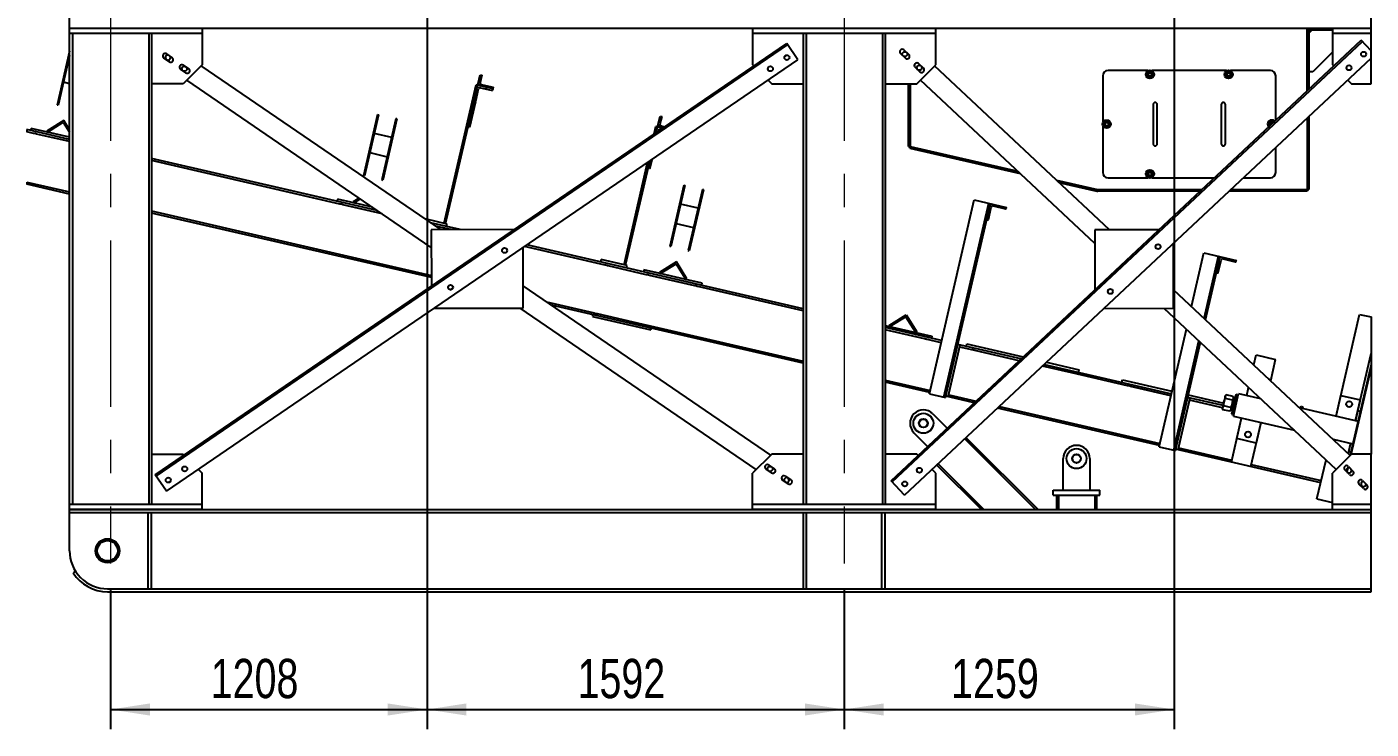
# Model space of a CAD drawing. Header units: millimetres. Extents: x 1293 to 41893, y 1011 to 26911.
# Drawn here: x 29415 to 32836, y 4683 to 6471 of the extents above; entities that cross this region are included whole.
import ezdxf

# ---------------------------------------------------------------- set-up
doc = ezdxf.new("R2010")
doc.units = ezdxf.units.MM
doc.header["$LTSCALE"] = 50
doc.linetypes.add('CENTERX2', pattern=[20.32, 12.7, -2.54, 2.54, -2.54])
doc.layers.add('CAPA_1', color=7, linetype='Continuous')
doc.layers.add('STRUC', color=4, linetype='Continuous')
doc.styles.add('SLDTEXTSTYLE0', font='TXT', dxfattribs={"width": 0.75})
doc.dimstyles.new('SLDDIMSTYLE0', dxfattribs={"dimtxt": 100, "dimasz": 100, "dimexe": 0, "dimexo": 0.0625, "dimgap": 25, "dimtad": 2, "dimdec": 0, "dimlfac": 1.5, "dimrnd": 1e-09, "dimzin": 12, "dimdsep": 46, "dimtxsty": 'SLDTEXTSTYLE0', "dimsah": 1, "dimcen": 0.09, "dimadec": 0, "dimazin": 3, "dimtfac": 1, "dimtdec": 0, "dimtofl": 0, "dimtmove": 0, "dimatfit": 3, "dimfxl": 1, "dimfrac": 2, "dimtolj": 1, "dimtzin": 12, "dimarcsym": 0})

# ---------------------------------------------------------------- blocks, each defined once
blk = doc.blocks.new('_D_35')
at = {"layer": 'CAPA_1', "transparency": 16777216}
for p, q in [((30433.5, 6916.5), (30433.5, 4682.7)), ((29628.3, 5040.9), (29628.3, 4682.7)), ((29628.3, 4732.7), (30433.5, 4732.7))]:
    blk.add_line(p, q, dxfattribs=at)
for points in [[(29628.3, 4732.7), (29728.3, 4717.3), (29728.3, 4748.1)], [(30433.5, 4732.7), (30333.5, 4748.1), (30333.5, 4717.3)]]:
    blk.add_solid(points, dxfattribs=at)
at = {"layer": 'CAPA_1', "transparency": 16777216, "insert": (29883.1, 4861.6), "char_height": 100, "attachment_point": 1, "style": 'SLDTEXTSTYLE0'}
blk.add_mtext('1208', dxfattribs=at)
blk = doc.blocks.new('_D_36')
at = {"layer": 'CAPA_1', "transparency": 16777216}
for p, q in [((30433.5, 6916.5), (30433.5, 4682.7)), ((31495, 5040.9), (31495, 4682.7)), ((30433.5, 4732.7), (31495, 4732.7))]:
    blk.add_line(p, q, dxfattribs=at)
for points in [[(30433.5, 4732.7), (30533.5, 4717.3), (30533.5, 4748.1)], [(31495, 4732.7), (31395, 4748.1), (31395, 4717.3)]]:
    blk.add_solid(points, dxfattribs=at)
at = {"layer": 'CAPA_1', "transparency": 16777216, "insert": (30816.4, 4861.6), "char_height": 100, "attachment_point": 1, "style": 'SLDTEXTSTYLE0'}
blk.add_mtext('1592', dxfattribs=at)
blk = doc.blocks.new('_D_37')
at = {"layer": 'CAPA_1', "transparency": 16777216}
for p, q in [((32334.5, 7018.8), (32334.5, 4682.7)), ((31495, 5040.9), (31495, 4682.7)), ((31495, 4732.7), (32334.5, 4732.7))]:
    blk.add_line(p, q, dxfattribs=at)
for points in [[(31495, 4732.7), (31595, 4717.3), (31595, 4748.1)], [(32334.5, 4732.7), (32234.5, 4748.1), (32234.5, 4717.3)]]:
    blk.add_solid(points, dxfattribs=at)
at = {"layer": 'CAPA_1', "transparency": 16777216, "insert": (31767, 4861.6), "char_height": 100, "attachment_point": 1, "style": 'SLDTEXTSTYLE0'}
blk.add_mtext('1259', dxfattribs=at)

msp = doc.modelspace()

# ---------------------------------------------------------------- linework, layer by layer
at = {"color": 7, "linetype": 'Continuous', "lineweight": 25}
for p, q in [((32672.8275566, 6307.7474775), (32672.8275566, 6467.0581266)), ((32677.0608899, 6467.0581266), (32677.0608899, 6311.7158085)), ((32790.3942232, 6467.0554599), (32790.3942232, 6467.0581266)), ((32677.0608899, 6462.8247932), (32737.2635566, 6462.8247932)), ((32677.0608899, 6454.4914599), (32685.3942232, 6462.8247932)), ((29523.8275566, 6409.2500526), (29492.0860692, 6271.7625658)), ((29523.8275566, 6397.4882347), (29494.66409, 6271.1673828)), ((32737.2635566, 6406.3607932), (32687.0608899, 6356.1581266)), ((29523.8275566, 6378.5754621), (29519.6821497, 6379.5325047)), ((29508.3539166, 6330.4645365), (29523.8275566, 6326.8921652)), ((30480.9073119, 5969.672339), (30568.45679, 6348.8907913)), ((30572.5816233, 6347.9384985), (30568.2775515, 6329.2955156)), ((30568.45679, 6348.8907913), (30572.5816233, 6347.9384985)), ((32152.8275566, 6346.3914599), (32152.8275566, 6228.3497932)), ((32267.5358899, 6359.7247932), (32166.1608899, 6359.7247932)), ((32267.5358899, 6358.8902287), (32267.5358899, 6359.7247932)), ((32272.8275566, 6357.0907932), (32272.8275566, 6356.0747932)), ((32272.8855566, 6357.0905649), (32272.8775581, 6356.0747932)), ((32278.1192232, 6359.7247932), (32278.1192232, 6358.8902287)), ((32467.5358899, 6359.7247932), (32278.1192232, 6359.7247932)), ((32467.5358899, 6358.8902287), (32467.5358899, 6359.7247932)), ((32472.8275566, 6357.0907932), (32472.8275566, 6356.0747932)), ((32472.8855566, 6357.0905649), (32472.8775581, 6356.0747932)), ((32478.1192232, 6359.7247932), (32478.1192232, 6358.8902287)), ((32579.4942232, 6359.7247932), (32478.1192232, 6359.7247932)), ((32592.8275566, 6232.7553968), (32592.8275566, 6346.3914599)), ((32687.0608899, 6356.1581266), (32677.0608899, 6356.1581266)), ((30476.7824786, 5970.6246318), (30558.1232994, 6322.9504346)), ((30557.3254225, 6281.856633), (30564.4683804, 6312.7961825)), ((30600.9256307, 6313.0687378), (30558.1232994, 6322.9504346)), ((30563.2004255, 6326.1229751), (30601.8779235, 6317.1935711)), ((30569.5455064, 6315.9687229), (30599.9733379, 6308.9439045)), ((30585.935727, 6320.8741171), (30584.0311414, 6312.6244506)), ((30601.8779235, 6317.1935711), (30599.9733379, 6308.9439045)), ((31658.5942232, 6166.438631), (31658.5942232, 6325.5034599)), ((31662.8275566, 6325.5034599), (31662.8275566, 6166.438631)), ((29494.66409, 6271.1673828), (29492.0860692, 6271.7625658)), ((30556.850038, 6279.7975163), (30541.853301, 6214.8395119)), ((30552.7252047, 6280.7498091), (30556.850038, 6279.7975163)), ((32280.8692232, 6273.0581266), (32280.8692232, 6173.0581266)), ((32291.4525566, 6173.0581266), (32291.4525566, 6273.0581266)), ((32454.2025566, 6273.0581266), (32454.2025566, 6173.0581266)), ((32464.7858899, 6173.0581266), (32464.7858899, 6273.0581266)), ((29509.0059764, 6232.1372839), (29465.9251331, 6205.2173853)), ((29467.6575985, 6202.5560584), (29507.9959173, 6227.7622375)), ((29507.9959173, 6227.7622375), (29523.8275566, 6202.4263186)), ((29523.8275566, 6208.4177973), (29509.0059764, 6232.1372839)), ((30307.5620621, 6247.647969), (30271.582121, 6091.8017223)), ((30310.1400829, 6247.052786), (30274.1601418, 6091.2065393)), ((30307.5620621, 6247.647969), (30310.1400829, 6247.052786)), ((30354.4820406, 6236.8156384), (30318.5020995, 6080.9693918)), ((30357.0600614, 6236.2204554), (30321.0801203, 6080.3742088)), ((30357.0600614, 6236.2204554), (30354.4820406, 6236.8156384)), ((31016.8812688, 6201.8872056), (31026.4107205, 6243.1637958)), ((31030.5355537, 6242.211503), (31026.231482, 6223.56852)), ((31026.4107205, 6243.1637958), (31030.5355537, 6242.211503)), ((32152.8275566, 6228.3497932), (32153.6621211, 6228.3497932)), ((32162.8275566, 6230.4241266), (32162.8275566, 6229.4081266)), ((32162.8813899, 6229.8947479), (32162.8775581, 6229.4081266)), ((32162.8813899, 6229.8947479), (32162.8855566, 6230.4238982)), ((32582.8275566, 6230.4241266), (32582.8275566, 6229.4081266)), ((32582.8813899, 6229.8947479), (32582.8775581, 6229.4081266)), ((32582.8813899, 6229.8947479), (32582.8855566, 6230.4238982)), ((32672.8275566, 6238.1177306), (32672.8275566, 6052.1581266)), ((32677.0608899, 6242.0860615), (32677.0608899, 6056.3914599)), ((29523.8275566, 6184.1145798), (29415.3694768, 6209.1541005)), ((29415.3694768, 6209.1541005), (29415.3694768, 6203.6111895)), ((29432.4691964, 6199.6634082), (29415.3694768, 6203.6111895)), ((29426.1828486, 6212.1312588), (29424.9831096, 6206.9346185)), ((29467.576401, 6202.5748043), (29426.1828486, 6212.1312588)), ((29523.8275566, 6178.5716688), (29440.1409602, 6197.892242)), ((29465.9251331, 6205.2173853), (29467.576401, 6202.5748043)), ((29523.8275566, 6189.5882017), (29467.6575985, 6202.5560584)), ((30343.5201592, 6189.3345137), (30299.1782015, 6199.5716613)), ((30541.853301, 6214.8395119), (30537.7284678, 6215.7918047)), ((31011.7224189, 6198.3606806), (31016.0772299, 6217.2234391)), ((31033.4491653, 6213.2128117), (31016.0772299, 6217.2234391)), ((31021.1543559, 6220.3959795), (31038.2002842, 6216.4606169)), ((31022.0401186, 6205.4137306), (31022.4223108, 6207.0691869)), ((31027.4994369, 6210.2417274), (31028.6980465, 6209.9650066)), ((32153.6621211, 6217.7664599), (32152.8275566, 6217.7664599)), ((32152.8275566, 6217.7664599), (32152.8275566, 6099.7247932)), ((31658.5942232, 6166.438631), (31662.8275566, 6166.438631)), ((31661.8752638, 6162.3137977), (31662.8275566, 6166.438631)), ((31661.8752638, 6162.3137977), (31942.7984062, 6097.45758)), ((31662.8275566, 6166.438631), (31936.6490989, 6103.2219468)), ((32592.8275566, 6099.7247932), (32592.8275566, 6163.1256499)), ((30306.8187189, 6003.3468265), (29732.7848899, 6135.8729783)), ((30211.9652482, 6019.7025647), (29732.7848899, 6130.3300673)), ((30287.8499684, 6150.503693), (30332.1919261, 6140.2665454)), ((30934.7364091, 5864.8976363), (30994.8537657, 6125.2945162)), ((30938.8612424, 5863.9453435), (31000.0126155, 6128.8210411)), ((31005.1714654, 6132.3475661), (30999.8072315, 6109.1125164)), ((30274.1601418, 6091.2065393), (30271.582121, 6091.8017223)), ((30999.8072315, 6109.1125164), (30995.6823982, 6110.0648092)), ((32272.8275566, 6103.7574599), (32272.8275566, 6102.7414599)), ((32272.8855566, 6103.7572315), (32272.8775581, 6102.7414599)), ((29415.3694768, 6075.667015), (29415.3694768, 6070.124104)), ((29415.3694768, 6075.667015), (29523.8275566, 6050.6274943)), ((29523.8275566, 6045.0845834), (29415.3694768, 6070.124104)), ((30318.5020995, 6080.9693918), (30321.0801203, 6080.3742088)), ((31087.0581139, 6067.6871255), (31051.0781729, 5911.8408788)), ((31089.6361347, 6067.0919425), (31053.6561937, 5911.2456958)), ((31087.0581139, 6067.6871255), (31089.6361347, 6067.0919425)), ((31133.9780924, 6056.8547949), (31097.9981513, 5901.0085483)), ((31136.5561132, 6056.2596119), (31100.5761721, 5900.4133653)), ((31136.5561132, 6056.2596119), (31133.9780924, 6056.8547949)), ((32035.2004262, 6080.4695802), (32139.4942232, 6056.3914599)), ((32041.3497335, 6074.7052133), (32138.0719651, 6052.3751267)), ((32139.4942232, 6056.3914599), (32404.6861579, 6056.3914599)), ((32166.1608899, 6086.3914599), (32267.5358899, 6086.3914599)), ((32267.5358899, 6086.3914599), (32267.5358899, 6087.2260244)), ((32278.1192232, 6087.2260244), (32278.1192232, 6086.3914599)), ((32278.1192232, 6086.3914599), (32436.6895371, 6086.3914599)), ((32478.9657312, 6056.3914599), (32677.0608899, 6056.3914599)), ((32510.9691104, 6086.3914599), (32579.4942232, 6086.3914599)), ((30205.6789004, 6032.1704154), (30204.4791614, 6026.973775)), ((30247.0724528, 6022.6139608), (30205.6789004, 6032.1704154)), ((30260.7528857, 6034.8368517), (30245.4211849, 6025.2565418)), ((30245.4211849, 6025.2565418), (30247.0724528, 6022.6139608)), ((30247.1536503, 6022.5952149), (30263.6141888, 6032.8809009)), ((30294.7281752, 6011.6117704), (30247.1536503, 6022.5952149)), ((31711.667141, 5536.6397732), (31825.6423419, 6030.320606)), ((31748.7906405, 5528.0691381), (31862.7658413, 6021.7499709)), ((31752.9154738, 5527.1168453), (31866.8906746, 6020.7976781)), ((31825.6423419, 6030.320606), (31908.1390074, 6011.2747501)), ((32400.1701255, 6052.1581266), (32139.9765507, 6052.1581266)), ((32672.8275566, 6052.1581266), (32474.4496988, 6052.1581266)), ((29732.7848899, 6002.3858928), (30444.5539807, 5838.0610503)), ((30444.5679176, 5832.5149217), (29732.7848899, 5996.8429818)), ((30319.0623133, 5994.977259), (30219.637012, 6017.9313985)), ((31123.016211, 6009.3736702), (31078.6742533, 6019.6108178)), ((31861.9679645, 5980.6561693), (31869.1109223, 6011.5957187)), ((31874.1880484, 6014.7682592), (31905.1275978, 6007.6253014)), ((31907.6620991, 6009.2090336), (31908.1390074, 6011.2747501)), ((30484.8047922, 5968.7725348), (30428.3464276, 5981.8069753)), ((30518.1517942, 5954.5567417), (30442.7417311, 5971.9665266)), ((30494.4013233, 5954.497059), (30454.9853256, 5963.5969591)), ((30483.376353, 5962.5852849), (30484.8047922, 5968.7725348)), ((31067.3460203, 5970.5428495), (31111.687978, 5960.3057019)), ((31857.3677467, 5979.5493453), (31859.4334632, 5979.0724371)), ((30886.8789131, 5863.8864678), (30681.7319526, 5911.2483754)), ((31390.4942232, 5753.1606231), (30687.793385, 5915.3918945)), ((31053.6561937, 5911.2456958), (31051.0781729, 5911.8408788)), ((31097.9981513, 5901.0085483), (31100.5761721, 5900.4133653)), ((32378.6702239, 5758.5006453), (32410.2643808, 5895.3499734)), ((32410.2643808, 5895.3499734), (32492.7610462, 5876.3041175)), ((32410.8156282, 5728.3675109), (32447.3878802, 5886.7793383)), ((32414.3873398, 5725.0193849), (32451.5127135, 5885.8270455)), ((30875.332951, 5872.0949741), (30876.7613902, 5878.282224)), ((30942.7587226, 5863.0455393), (30876.7613902, 5878.282224)), ((30991.4613001, 5839.7417213), (30894.5506769, 5862.1153015)), ((30941.3302834, 5856.8582894), (30942.7587226, 5863.0455393)), ((30985.1749522, 5852.2095719), (30983.9752133, 5847.0129315)), ((31026.5685046, 5842.6531173), (30985.1749522, 5852.2095719)), ((31067.99808, 5872.2155969), (31024.9172368, 5845.2956983)), ((31026.6497021, 5842.6343714), (31066.988021, 5867.8405506)), ((31066.988021, 5867.8405506), (31092.1942002, 5827.5022317)), ((31094.9179787, 5829.1347537), (31067.99808, 5872.2155969)), ((32446.5900034, 5845.6855367), (32453.7329612, 5876.6250861)), ((32458.8100872, 5879.7976266), (32489.7496367, 5872.6546688)), ((32492.284138, 5874.238401), (32492.7610462, 5876.3041175)), ((31114.8815083, 5811.247921), (30999.1330639, 5837.970555)), ((31024.9172368, 5845.2956983), (31026.5685046, 5842.6531173)), ((31092.1942002, 5827.5022317), (31026.6497021, 5842.6343714)), ((31092.2753977, 5827.4834858), (31094.9179787, 5829.1347537)), ((31133.6689501, 5817.9270312), (31092.2753977, 5827.4834858)), ((31132.4692111, 5812.7303909), (31133.6689501, 5817.9270312)), ((32441.9897855, 5844.5787127), (32444.055502, 5844.1018045)), ((31390.4942232, 5747.6177121), (31122.5532721, 5809.4767548)), ((30737.5979448, 5770.4065204), (30858.7545862, 5742.4353057)), ((31390.4942232, 5614.1306266), (30749.8415392, 5762.0369529)), ((30855.5321816, 5737.6363455), (30854.5798888, 5733.5115122)), ((30854.5798888, 5733.5115122), (31003.0738867, 5699.2289715)), ((30866.5879694, 5740.6268267), (30982.1747944, 5713.9415055)), ((30990.0081776, 5712.1330265), (31390.4942232, 5619.6735376)), ((31609.5392756, 5710.3250657), (31652.6201189, 5737.2449643)), ((31651.6100599, 5732.869918), (31611.2217693, 5707.632513)), ((31676.8474648, 5692.4816274), (31651.6100599, 5732.869918)), ((31652.6201189, 5737.2449643), (31679.5400175, 5694.164121)), ((32746.6418871, 5479.9240745), (32806.4113823, 5738.8142007)), ((32806.4113823, 5738.8142007), (32835.610707, 5732.0730054)), ((32835.610707, 5732.0730054), (32835.610707, 5383.2101266)), ((31004.0261795, 5703.3538048), (31003.0738867, 5699.2289715)), ((31599.4515566, 5710.3926434), (31718.290989, 5682.9563986)), ((31742.8730819, 5671.8075534), (31599.4515566, 5704.9190215)), ((31699.5035471, 5676.2772884), (31599.4515566, 5699.3761105)), ((31611.2217693, 5707.632513), (31609.5392756, 5710.3250657)), ((31679.5400175, 5694.164121), (31676.8474648, 5692.4816274)), ((31718.290989, 5682.9563986), (31717.09125, 5677.7597583)), ((32296.2891799, 5401.6691406), (32365.4549318, 5701.2589265)), ((31741.6581558, 5666.5451302), (31707.1753109, 5674.5061222)), ((31759.8352951, 5528.8615214), (31790.3086646, 5660.8561862)), ((31944.710414, 5625.2097336), (31784.1214147, 5662.2846254)), ((31819.6855754, 5648.531081), (31789.0937384, 5655.593763)), ((31805.7094929, 5657.3006248), (31807.137932, 5663.4878747)), ((31807.137932, 5663.4878747), (31950.2887783, 5630.4388978)), ((31939.9658646, 5620.7621882), (31827.5977306, 5646.704416)), ((32333.4126794, 5393.0985054), (32397.6003361, 5671.1257921)), ((32337.5375126, 5392.1462126), (32401.1720477, 5667.777666)), ((32004.3111867, 5611.449811), (32327.4951208, 5536.8369208)), ((32009.8895509, 5616.6789753), (32092.5420968, 5597.5971315)), ((32537.1810967, 5609.9123932), (32543.0661985, 5635.4035697)), ((32543.0661985, 5635.4035697), (32592.5641978, 5623.9760561)), ((32580.0416357, 5569.7348807), (32592.5641978, 5623.9760561)), ((32835.610707, 5611.2351051), (32782.265196, 5380.1703113)), ((32796.1398864, 5468.4965609), (32835.610707, 5639.463468)), ((32066.5259918, 5591.5434805), (31999.5666372, 5607.0022656)), ((32215.6695698, 5557.1109725), (32074.4381471, 5589.7168156)), ((32091.1136576, 5591.4098816), (32092.5420968, 5597.5971315)), ((32785.0601618, 5382.1520651), (32835.610707, 5601.1105322)), ((31599.4515566, 5571.431936), (31713.6146385, 5545.0753118)), ((31712.3997124, 5539.8128886), (31599.4515566, 5565.889025)), ((32201.6886153, 5565.8816411), (32203.1170545, 5572.068891)), ((32203.1170545, 5572.068891), (32328.92356, 5543.0241707)), ((32326.2801947, 5531.5744976), (32223.581725, 5555.2843075)), ((32519.288872, 5532.4126539), (32523.9658046, 5552.6706744)), ((32519.35383, 5532.3976571), (32524.022052, 5552.617948)), ((32574.7136128, 5574.7293748), (32580.8017849, 5573.3238095)), ((32580.8017849, 5573.3238095), (32579.9853883, 5569.7876071)), ((31711.667141, 5536.6397732), (31752.9154738, 5527.1168453)), ((31825.7053111, 5513.65423), (31753.6480452, 5530.2899606)), ((31761.0502212, 5534.1239446), (31830.4498605, 5518.1017754)), ((32344.4573339, 5393.8908888), (32374.9307034, 5525.8855536)), ((32459.1130291, 5506.4505323), (32368.7434535, 5527.3139928)), ((32370.1718927, 5533.5012427), (32460.5414683, 5512.6377822)), ((32457.898103, 5501.1881092), (32373.7157773, 5520.6231304)), ((32464.981105, 5531.8679615), (32457.3840526, 5498.9615123)), ((32482.505498, 5520.5290658), (32464.8838066, 5524.5973538)), ((32467.0786384, 5534.1172907), (32464.981105, 5531.8679615)), ((32484.7060619, 5530.0476793), (32467.0786384, 5534.1172907)), ((32485.6052714, 5527.1064975), (32478.008219, 5494.2000483)), ((32491.4029855, 5534.4375104), (32480.0054654, 5485.0694271)), ((32493.0529188, 5534.0565933), (32481.6553987, 5484.68851)), ((32488.0849575, 5520.0655519), (32484.1874772, 5520.9653561)), ((32485.6052714, 5527.1064975), (32484.7060619, 5530.0476793)), ((32485.2351695, 5479.4489471), (32498.5672687, 5537.1966129)), ((32495.9083472, 5525.6795588), (32491.3612869, 5526.7293304)), ((32493.0529188, 5534.0565933), (32491.4029855, 5534.4375104)), ((32497.4080209, 5532.1753592), (32492.8609606, 5533.2251308)), ((32498.5672687, 5537.1966129), (32554.1664902, 5524.3605212)), ((32746.7068452, 5479.9090778), (32758.7867168, 5532.2327503)), ((32758.7867168, 5532.2327503), (32808.1548001, 5520.8352302)), ((32808.1548001, 5520.8352302), (32796.0749284, 5468.5115577)), ((31720.2826434, 5485.3494682), (31756.6811757, 5448.9509359)), ((32297.0217513, 5404.842256), (31885.3060837, 5499.8943074)), ((31890.0506331, 5504.3418528), (32298.2366774, 5410.1046792)), ((32457.3840526, 5498.9615123), (32458.2832621, 5496.0203306)), ((32475.9106856, 5491.9507192), (32458.2832621, 5496.0203306)), ((32478.1055174, 5501.4706561), (32460.4838261, 5505.5389441)), ((32475.9106856, 5491.9507192), (32478.008219, 5494.2000483)), ((32482.4197496, 5495.526841), (32478.5222694, 5496.4266452)), ((32479.4260132, 5500.3411898), (32483.3234935, 5499.4413855)), ((32480.0054654, 5485.0694271), (32481.6553987, 5484.68851)), ((32480.0799033, 5362.5799516), (32505.9567729, 5474.664988)), ((32486.3944173, 5484.4702008), (32481.847357, 5485.5199724)), ((32487.894091, 5490.9660013), (32483.3470307, 5492.0157729)), ((32485.2351695, 5479.4489471), (32640.256792, 5443.6593855)), ((32493.9418593, 5422.3263188), (32506.0217309, 5474.6499913)), ((32652.7178175, 5501.6081546), (32802.3271363, 5467.0681218)), ((32653.9230191, 5501.3299119), (32659.4691859, 5504.7955415)), ((32658.4591268, 5500.4204951), (32658.2980654, 5500.3198528)), ((32658.5597691, 5500.2594338), (32658.4591268, 5500.4204951)), ((32659.4691859, 5504.7955415), (32662.9348155, 5499.2493747)), ((32807.9584111, 5491.4598524), (32801.7711612, 5492.8882916)), ((32529.5779025, 5351.152438), (32555.4547722, 5463.2374745)), ((32555.3898142, 5463.2524712), (32543.3099425, 5410.9287987)), ((31707.23896, 5402.603753), (31672.3879441, 5437.4547689)), ((31801.705953, 5421.5274606), (31981.5779537, 5241.6554599)), ((31805.1669081, 5424.7717634), (31988.2832116, 5241.6554599)), ((32543.3099425, 5410.9287987), (32493.9418593, 5422.3263188)), ((32738.8081193, 5420.9070189), (32788.9950372, 5409.3204559)), ((32782.7428293, 5410.7638918), (32776.8513812, 5385.2452267)), ((32782.8077873, 5410.7488951), (32776.9076287, 5385.1925003)), ((32052.2402232, 5291.4314599), (32052.2402232, 5371.4314599)), ((32119.9735566, 5371.4314599), (32119.9735566, 5291.4314599)), ((32296.2891799, 5401.6691406), (32337.5375126, 5392.1462126)), ((32707.4329184, 5310.0913722), (32338.270084, 5395.319328)), ((32345.6722601, 5399.153312), (32481.2948294, 5367.8423747)), ((32784.1135993, 5388.1766255), (32777.9263494, 5389.6050647)), ((31730.6327679, 5354.9033852), (31843.8806932, 5241.6554599)), ((31734.093723, 5358.147688), (31850.5859511, 5241.6554599)), ((32530.7928287, 5356.4148612), (32708.6478445, 5315.3537954)), ((32697.9099904, 5268.8430395), (32720.8317975, 5368.128294)), ((32774.2827613, 5345.5945879), (32773.1226305, 5340.5695091)), ((32774.73377, 5337.4235483), (32777.1099424, 5347.7158817)), ((32026.8402232, 5278.7314599), (32026.8402232, 5291.4314599)), ((32026.8402232, 5291.4314599), (32145.3735566, 5291.4314599)), ((32026.8402232, 5278.7314599), (32145.3735566, 5278.7314599)), ((32035.0528899, 5278.7314599), (32035.0528899, 5241.6554599)), ((32039.7942232, 5278.7314599), (32039.7942232, 5241.6554599)), ((32132.4195566, 5278.7314599), (32132.4195566, 5241.6554599)), ((32137.1608899, 5278.7314599), (32137.1608899, 5241.6554599)), ((32145.3735566, 5278.7314599), (32145.3735566, 5291.4314599)), ((32697.9099904, 5268.8430395), (32737.2635566, 5259.7575528))]:
    msp.add_line(p, q, dxfattribs=at)
at = {"color": 7, "linetype": 'Continuous', "lineweight": 25, "flags": 128}
for points in [[(32272.8275566, 6356.5616266), (32271.5352793, 6356.4383846), (32270.3122916, 6356.0821301)], [(32275.3297018, 6356.0873052), (32274.1726568, 6356.4280011), (32272.8813899, 6356.5614146)], [(32472.8275566, 6356.5616266), (32471.5352793, 6356.4383846), (32470.3122916, 6356.0821301)], [(32475.3297018, 6356.0873052), (32474.1726568, 6356.4280011), (32472.8813899, 6356.5614146)], [(32162.8275566, 6229.8949599), (32161.5352793, 6229.7717179), (32160.3122916, 6229.4154634)], [(32165.3297018, 6229.4206386), (32164.1726568, 6229.7613344), (32162.8813899, 6229.8947479)], [(32582.8275566, 6229.8949599), (32581.5352793, 6229.7717179), (32580.3122916, 6229.4154634)], [(32585.3297018, 6229.4206386), (32584.1726568, 6229.7613344), (32582.8813899, 6229.8947479)], [(32587.6512656, 6227.9031365), (32587.5796374, 6227.9734107), (32587.1599619, 6228.3470352)], [(32272.8275566, 6103.2282932), (32271.5352793, 6103.1050513), (32270.3122916, 6102.7487968)], [(32275.3297018, 6102.7539719), (32274.1726568, 6103.0946677), (32272.8813899, 6103.2280813)]]:
    msp.add_lwpolyline(points, dxfattribs=at)
at = {"color": 7, "linetype": 'Continuous', "lineweight": 25}
for centre, radius in [((32272.8275566, 6349.7247932), 10.5833333), ((32272.8275566, 6349.7247932), 6.3026787), ((32272.8275566, 6349.7247932), 4.2333333), ((32472.8275566, 6349.7247932), 10.5833333), ((32472.8275566, 6349.7247932), 6.3026787), ((32472.8275566, 6349.7247932), 4.2333333), ((32162.8275566, 6223.0581266), 10.5833333), ((32162.8275566, 6223.0581266), 6.3026787), ((32162.8275566, 6223.0581266), 4.2333333), ((32272.8275566, 6096.3914599), 10.5833333), ((32272.8275566, 6096.3914599), 6.3026787), ((32272.8275566, 6096.3914599), 4.2333333), ((32779.7215742, 5510.2944891), 7.4083333), ((31696.358864, 5461.4118816), 25.4), ((31696.358864, 5461.4118816), 11.1166667), ((31696.358864, 5461.4118816), 10.5833333), ((32522.3750851, 5432.8670598), 7.4083333), ((32086.1068899, 5371.4314599), 25.4), ((32086.1068899, 5371.4314599), 11.1166667), ((32086.1068899, 5371.4314599), 10.5833333)]:
    msp.add_circle(centre, radius, dxfattribs=at)
for centre, radius, start, end in [((30572.4023848, 6328.3432228), 4.2333333, 167, 257), ((32166.1608899, 6346.3914599), 13.3333333, 90, 180), ((32272.8275566, 6349.7247932), 7.366, 90, 89.5488474678), ((32272.8275566, 6349.7247932), 6.8368333, 129.4269172164, 169.8676980127), ((32272.8275566, 6349.7247932), 6.8368333, 190.2524105823, 229.1333024596), ((32272.8275566, 6349.7247932), 6.8368333, 250.7916736814, 289.2481523656), ((32272.8275566, 6349.7247932), 6.8368333, 9.971257422, 50.6774076716), ((32272.8275566, 6349.7247932), 6.8368333, 310.8373871558, 349.8274305978), ((32472.8275566, 6349.7247932), 7.366, 90, 89.5488474678), ((32472.8275566, 6349.7247932), 6.8368333, 129.4269172165, 169.8676980127), ((32472.8275566, 6349.7247932), 6.8368333, 190.2524105823, 229.1333024595), ((32472.8275566, 6349.7247932), 6.8368333, 250.7916736814, 289.2481523655), ((32472.8275566, 6349.7247932), 6.8368333, 9.971257422, 50.6774076717), ((32472.8275566, 6349.7247932), 6.8368333, 310.8373871558, 349.8274305978), ((32579.4942232, 6346.3914599), 13.3333333, 0, 90), ((30568.5932136, 6311.8438897), 4.2333333, 77, 167), ((30555.2663058, 6282.3320176), 2.11328, 257, 347), ((32286.1608899, 6273.0581266), 5.2916667, 0, 180), ((32459.4942232, 6273.0581266), 5.2916667, 0, 180), ((32162.8275566, 6223.0581266), 7.366, 90, 89.5488474678), ((32162.8275566, 6223.0581266), 6.8368333, 129.4269172165, 169.8676980127), ((32162.8275566, 6223.0581266), 6.8368333, 9.971257422, 50.6774076716), ((32582.8275566, 6223.0581266), 10.5833333, 44.4262719601, 221.8724630654), ((32582.8275566, 6223.0581266), 7.366, 90, 221.3145812945), ((32582.8275566, 6223.0581266), 6.8368333, 129.4269172164, 169.8676980127), ((32582.8275566, 6223.0581266), 6.3026787, 45.2938410475, 221.004890372), ((32582.8275566, 6223.0581266), 4.2333333, 46.3430127307, 219.9557291221), ((32582.8275566, 6223.0581266), 7.366, 44.9841605582, 89.5488474678), ((31026.5471441, 6206.1168941), 4.2333333, 77, 167), ((31030.3563153, 6222.6162272), 4.2333333, 167, 257), ((32162.8275566, 6223.0581266), 6.8368333, 190.2524105823, 229.1333024595), ((32162.8275566, 6223.0581266), 6.8368333, 250.7916736814, 289.2481523655), ((32162.8275566, 6223.0581266), 6.8368333, 310.8373871558, 349.8274305978), ((32582.8275566, 6223.0581266), 6.8368333, 190.2524105823, 221.1725153621), ((32286.1608899, 6173.0581266), 5.2916667, 180, 0), ((32459.4942232, 6173.0581266), 5.2916667, 180, 0), ((32166.1608899, 6099.7247932), 13.3333333, 180, 270), ((32272.8275566, 6096.3914599), 7.366, 90, 89.5488474678), ((32272.8275566, 6096.3914599), 6.8368333, 129.4269172164, 169.8676980127), ((32272.8275566, 6096.3914599), 6.8368333, 190.2524105823, 229.1333024596), ((32272.8275566, 6096.3914599), 6.8368333, 250.7916736814, 289.2481523656), ((32272.8275566, 6096.3914599), 6.8368333, 9.971257422, 50.6774076716), ((32272.8275566, 6096.3914599), 6.8368333, 310.8373871558, 349.8274305978), ((32579.4942232, 6099.7247932), 13.3333333, 270, 0), ((32139.9765507, 6060.6247932), 8.4666667, 257, 270), ((31873.2357556, 6010.6434259), 4.2333333, 76.9999999999, 167), ((31905.6029824, 6009.6844182), 2.11328, 257, 347), ((31859.9088477, 5981.1315539), 2.11328, 257, 347), ((32457.8577944, 5875.6727933), 4.2333333, 77, 167), ((32490.2250212, 5874.7137856), 2.11328, 257, 347), ((32444.5308866, 5846.1609213), 2.11328, 256.9999999999, 347), ((31696.3352938, 5461.4021185), 33.8666667, 45, 225), ((32086.1068899, 5371.4314599), 33.8666667, 0, 180)]:
    msp.add_arc(centre, radius, start, end, dxfattribs=at)
for centre, start_param, end_param in [((29436.1182655, 6197.9686501), 0.9020975086, 2.2394951449), ((30215.6143174, 6018.0078066), 0.9020975086, 2.2394951449), ((30890.5279822, 5862.1917096), 0.9020975086, 2.2394951449), ((30995.1103692, 5838.0469631), 0.9020975086, 2.2394951449), ((31118.5305774, 5809.5531629), 0.9020975086, 2.2394951449), ((30862.8555909, 5742.3294141), 4.0269327631, 5.3978451977), ((30986.2757991, 5713.8356139), 4.0269327631, 5.3978451977), ((31703.1526163, 5674.5825303), 0.9020975086, 2.2394951449), ((31823.4585897, 5646.8248142), 0.8770891836, 2.26450347), ((32070.2990061, 5589.8372137), 0.8770891836, 2.26450347), ((32219.4425841, 5555.4047057), 0.8770891836, 2.26450347)]:
    msp.add_ellipse(centre, major_axis=(6.1872499, -1.4284392), ratio=0.166678825, start_param=start_param, end_param=end_param, dxfattribs=at)
for points, knots in [([(32269.1611673, 6356.0747932), (32268.8429925, 6355.5236336), (32268.1997435, 6354.409363), (32267.2467123, 6352.7584709), (32266.335707, 6351.1803781), (32265.7772236, 6350.2129429), (32265.4954232, 6349.7247932)], [0, 0, 0, 0, 0.2646176718, 0.5349733347, 0.7653562273, 1, 1, 1, 1]), ([(32265.4954232, 6349.7247932), (32265.8135875, 6349.1736519), (32266.4568158, 6348.0594171), (32267.4098362, 6346.4085436), (32268.3208512, 6344.8304341), (32268.8793562, 6343.8629615), (32269.1611673, 6343.3747932)], [0, 0, 0, 0, 0.2646061211, 0.5349506065, 0.7653448938, 1, 1, 1, 1]), ([(32276.4939459, 6356.0747932), (32275.6087823, 6356.0747932), (32274.1204728, 6356.0747932), (32271.9442078, 6356.0747932), (32270.3868191, 6356.0747932), (32269.4675114, 6356.0747932), (32269.1611673, 6356.0747932)], [0, 0, 0, 0, 0.3661794341, 0.6156922034, 0.8719357593, 1, 1, 1, 1]), ([(32269.1611673, 6343.3747932), (32269.4675163, 6343.3747932), (32270.37149, 6343.3747932), (32271.9279889, 6343.3747932), (32274.1049786, 6343.3747932), (32275.6087845, 6343.3747932), (32276.4939459, 6343.3747932)], [0, 0, 0, 0, 0.1280647744, 0.377893031, 0.6338190398, 1, 1, 1, 1]), ([(32280.1596899, 6349.7247932), (32279.8415257, 6350.2759345), (32279.1982974, 6351.3901694), (32278.2452769, 6353.0410429), (32277.3342619, 6354.6191523), (32276.7757569, 6355.5866249), (32276.4939459, 6356.0747932)], [0, 0, 0, 0, 0.2646061211, 0.5349506065, 0.7653448938, 1, 1, 1, 1]), ([(32276.4939459, 6343.3747932), (32276.8121207, 6343.9259528), (32277.4553697, 6345.0402235), (32278.4084008, 6346.6911156), (32279.3194062, 6348.2692083), (32279.8778896, 6349.2366435), (32280.1596899, 6349.7247932)], [0, 0, 0, 0, 0.2646176718, 0.5349733347, 0.7653562273, 1, 1, 1, 1]), ([(32469.1611673, 6356.0747932), (32468.8429925, 6355.5236336), (32468.1997435, 6354.409363), (32467.2467123, 6352.7584709), (32466.335707, 6351.1803781), (32465.7772236, 6350.2129429), (32465.4954232, 6349.7247932)], [0, 0, 0, 0, 0.2646176718, 0.5349733347, 0.7653562273, 1, 1, 1, 1]), ([(32465.4954232, 6349.7247932), (32465.8135875, 6349.1736519), (32466.4568158, 6348.0594171), (32467.4098362, 6346.4085436), (32468.3208512, 6344.8304341), (32468.8793562, 6343.8629615), (32469.1611673, 6343.3747932)], [0, 0, 0, 0, 0.2646061211, 0.5349506065, 0.7653448938, 1, 1, 1, 1]), ([(32476.4939459, 6356.0747932), (32475.6087823, 6356.0747932), (32474.1204728, 6356.0747932), (32471.9442078, 6356.0747932), (32470.3868191, 6356.0747932), (32469.4675114, 6356.0747932), (32469.1611673, 6356.0747932)], [0, 0, 0, 0, 0.3661794341, 0.6156922034, 0.8719357593, 1, 1, 1, 1]), ([(32469.1611673, 6343.3747932), (32469.4675163, 6343.3747932), (32470.37149, 6343.3747932), (32471.9279889, 6343.3747932), (32474.1049786, 6343.3747932), (32475.6087845, 6343.3747932), (32476.4939459, 6343.3747932)], [0, 0, 0, 0, 0.1280647744, 0.377893031, 0.6338190398, 1, 1, 1, 1]), ([(32480.1596899, 6349.7247932), (32479.8415257, 6350.2759345), (32479.1982974, 6351.3901694), (32478.2452769, 6353.0410429), (32477.3342619, 6354.6191523), (32476.7757569, 6355.5866249), (32476.4939459, 6356.0747932)], [0, 0, 0, 0, 0.2646061211, 0.5349506065, 0.7653448938, 1, 1, 1, 1]), ([(32476.4939459, 6343.3747932), (32476.8121207, 6343.9259528), (32477.4553697, 6345.0402235), (32478.4084008, 6346.6911156), (32479.3194062, 6348.2692083), (32479.8778896, 6349.2366435), (32480.1596899, 6349.7247932)], [0, 0, 0, 0, 0.2646176718, 0.5349733347, 0.7653562273, 1, 1, 1, 1]), ([(32159.1611673, 6229.4081266), (32158.8429925, 6228.8569669), (32158.1997435, 6227.7426963), (32157.2467123, 6226.0918042), (32156.335707, 6224.5137115), (32155.7772236, 6223.5462763), (32155.4954232, 6223.0581266)], [0, 0, 0, 0, 0.2646176718, 0.5349733347, 0.7653562273, 1, 1, 1, 1]), ([(32166.4939459, 6229.4081266), (32165.6087823, 6229.4081266), (32164.1204728, 6229.4081266), (32161.9442078, 6229.4081266), (32160.3868191, 6229.4081266), (32159.4675114, 6229.4081266), (32159.1611673, 6229.4081266)], [0, 0, 0, 0, 0.3661794341, 0.6156922034, 0.8719357593, 1, 1, 1, 1]), ([(32170.1596899, 6223.0581266), (32169.8415257, 6223.6092678), (32169.1982974, 6224.7235027), (32168.2452769, 6226.3743762), (32167.3342619, 6227.9524857), (32166.7757569, 6228.9199582), (32166.4939459, 6229.4081266)], [0, 0, 0, 0, 0.2646061211, 0.5349506065, 0.7653448938, 1, 1, 1, 1]), ([(32579.1611673, 6229.4081266), (32578.8429925, 6228.8569669), (32578.1997435, 6227.7426963), (32577.2467123, 6226.0918042), (32576.335707, 6224.5137115), (32575.7772236, 6223.5462763), (32575.4954232, 6223.0581266)], [0, 0, 0, 0, 0.2646176718, 0.5349733347, 0.7653562273, 1, 1, 1, 1]), ([(32586.4939459, 6229.4081266), (32585.6087823, 6229.4081266), (32584.1204728, 6229.4081266), (32581.9442078, 6229.4081266), (32580.3868191, 6229.4081266), (32579.4675114, 6229.4081266), (32579.1611673, 6229.4081266)], [0, 0, 0, 0, 0.3661794341, 0.6156922034, 0.8719357593, 1, 1, 1, 1]), ([(32587.4640573, 6227.7276472), (32587.4239401, 6227.7971403), (32587.0939916, 6228.3686949), (32586.7745488, 6228.922051), (32586.4939459, 6229.4081266)], [0, 0, 0, 0, 0.121586239, 1, 1, 1, 1]), ([(32155.4954232, 6223.0581266), (32155.8135875, 6222.5069853), (32156.4568158, 6221.3927504), (32157.4098362, 6219.7418769), (32158.3208512, 6218.1637674), (32158.8793562, 6217.1962949), (32159.1611673, 6216.7081266)], [0, 0, 0, 0, 0.2646061211, 0.5349506065, 0.7653448938, 1, 1, 1, 1]), ([(32159.1611673, 6216.7081266), (32159.4675163, 6216.7081266), (32160.37149, 6216.7081266), (32161.9279889, 6216.7081266), (32164.1049786, 6216.7081266), (32165.6087845, 6216.7081266), (32166.4939459, 6216.7081266)], [0, 0, 0, 0, 0.1280647744, 0.377893031, 0.6338190398, 1, 1, 1, 1]), ([(32166.4939459, 6216.7081266), (32166.8121207, 6217.2592862), (32167.4553697, 6218.3735568), (32168.4084008, 6220.0244489), (32169.3194062, 6221.6025416), (32169.8778896, 6222.5699768), (32170.1596899, 6223.0581266)], [0, 0, 0, 0, 0.2646176718, 0.5349733347, 0.7653562273, 1, 1, 1, 1]), ([(32575.4954232, 6223.0581266), (32575.8134174, 6222.5072798), (32576.456302, 6221.3936404), (32577.2895616, 6219.9502231), (32577.7857143, 6219.0907606), (32577.9488821, 6218.8081124)], [0, 0, 0, 0, 0.39645896529, 0.80151571358, 1, 1, 1, 1]), ([(32269.1611673, 6102.7414599), (32268.8429925, 6102.1903003), (32268.1997435, 6101.0760296), (32267.2467123, 6099.4251375), (32266.335707, 6097.8470448), (32265.7772236, 6096.8796096), (32265.4954232, 6096.3914599)], [0, 0, 0, 0, 0.2646176718, 0.5349733347, 0.7653562273, 1, 1, 1, 1]), ([(32265.4954232, 6096.3914599), (32265.8135875, 6095.8403186), (32266.4568158, 6094.7260837), (32267.4098362, 6093.0752102), (32268.3208512, 6091.4971008), (32268.8793562, 6090.5296282), (32269.1611673, 6090.0414599)], [0, 0, 0, 0, 0.2646061211, 0.5349506065, 0.7653448938, 1, 1, 1, 1]), ([(32276.4939459, 6102.7414599), (32275.6087823, 6102.7414599), (32274.1204728, 6102.7414599), (32271.9442078, 6102.7414599), (32270.3868191, 6102.7414599), (32269.4675114, 6102.7414599), (32269.1611673, 6102.7414599)], [0, 0, 0, 0, 0.3661794341, 0.6156922034, 0.8719357593, 1, 1, 1, 1]), ([(32269.1611673, 6090.0414599), (32269.4675163, 6090.0414599), (32270.37149, 6090.0414599), (32271.9279889, 6090.0414599), (32274.1049786, 6090.0414599), (32275.6087845, 6090.0414599), (32276.4939459, 6090.0414599)], [0, 0, 0, 0, 0.1280647744, 0.377893031, 0.6338190398, 1, 1, 1, 1]), ([(32280.1596899, 6096.3914599), (32279.8415257, 6096.9426012), (32279.1982974, 6098.056836), (32278.2452769, 6099.7077095), (32277.3342619, 6101.285819), (32276.7757569, 6102.2532916), (32276.4939459, 6102.7414599)], [0, 0, 0, 0, 0.2646061211, 0.5349506065, 0.7653448938, 1, 1, 1, 1]), ([(32276.4939459, 6090.0414599), (32276.8121207, 6090.5926195), (32277.4553697, 6091.7068901), (32278.4084008, 6093.3577822), (32279.3194062, 6094.935875), (32279.8778896, 6095.9033102), (32280.1596899, 6096.3914599)], [0, 0, 0, 0, 0.2646176718, 0.5349733347, 0.7653562273, 1, 1, 1, 1]), ([(32460.4838261, 5505.5389441), (32460.4432036, 5506.7452465), (32460.3616135, 5509.1681056), (32460.6920719, 5513.2369727), (32461.6923004, 5517.7062585), (32463.2782129, 5521.6081693), (32464.4817556, 5523.8488428), (32464.8838066, 5524.5973538)], [0, 0, 0, 0, 0.18234561058, 0.36624126778, 0.61554311568, 0.87156976541, 1, 1, 1, 1]), ([(32464.8838066, 5524.5973538), (32464.6472865, 5525.5223337), (32464.2898153, 5526.9203274), (32464.3145148, 5528.7228654), (32464.6114452, 5530.3537441), (32465.438386, 5532.1986266), (32466.5285594, 5533.4738429), (32467.0786384, 5534.1172907)], [0, 0, 0, 0, 0.26461188977, 0.39992840872, 0.53522047358, 0.7654818722, 1, 1, 1, 1]), ([(32482.505498, 5520.5290658), (32482.5387355, 5519.680047), (32482.6365732, 5517.1808862), (32482.3589048, 5512.9794354), (32481.3111265, 5508.5312978), (32479.8110027, 5504.6892337), (32478.6759109, 5502.547098), (32478.1055174, 5501.4706561)], [0, 0, 0, 0, 0.12843068202, 0.37804686971, 0.63375678519, 0.81595958377, 1, 1, 1, 1]), ([(32484.7060619, 5530.0476793), (32484.9421292, 5529.1229757), (32485.2989175, 5527.7253935), (32485.2732186, 5525.9234828), (32484.9753716, 5524.2928008), (32484.1471841, 5522.447922), (32483.0560565, 5521.1725765), (32482.505498, 5520.5290658)], [0, 0, 0, 0, 0.26454351891, 0.39982686384, 0.53508586858, 0.76541475049, 1, 1, 1, 1]), ([(32458.2832621, 5496.0203306), (32458.0471949, 5496.9450341), (32457.6904066, 5498.3426164), (32457.7161055, 5500.1445271), (32458.0139524, 5501.7752091), (32458.84214, 5503.6200879), (32459.9332675, 5504.8954333), (32460.4838261, 5505.5389441)], [0, 0, 0, 0, 0.2645435189, 0.3998268638, 0.5350858686, 0.7654147505, 1, 1, 1, 1]), ([(32478.1055174, 5501.4706561), (32478.3420375, 5500.5456761), (32478.6995087, 5499.1476825), (32478.6748092, 5497.3451445), (32478.3778788, 5495.7142658), (32477.5509381, 5493.8693833), (32476.4607646, 5492.5941669), (32475.9106856, 5491.9507192)], [0, 0, 0, 0, 0.2646118898, 0.3999284087, 0.5352204736, 0.7654818722, 1, 1, 1, 1])]:
    msp.add_open_spline(points, degree=3, knots=knots, dxfattribs=at)
at = {"layer": 'CAPA_1', "linetype": 'CENTERX2', "lineweight": 18, "ltscale": 0.666667}
for p, q in [((29628.3062232, 6604.3581266), (29628.3062232, 5104.3581266)), ((31494.9728899, 6604.3581266), (31494.9728899, 5104.3581266))]:
    msp.add_line(p, q, dxfattribs=at)
at = {"layer": 'STRUC', "linetype": 'Continuous', "lineweight": 25}
for p, q in [((32835.610707, 6467.0581266), (32835.610707, 6608.2981266)), ((29523.8275566, 5241.6581266), (29523.8275566, 6548.5647932)), ((29523.8275566, 6467.0581266), (32835.610707, 6467.0581266)), ((29861.6408899, 6467.0581266), (29861.6408899, 6374.3581266)), ((31261.6395566, 6467.0581266), (31261.6395566, 6374.3581266)), ((31728.3062232, 6374.3581266), (31728.3062232, 6467.0581266)), ((32737.2635566, 6467.0554599), (32737.2635566, 6374.3554599)), ((32737.2635566, 6467.0554599), (32835.610707, 6467.0554599)), ((32835.610707, 6325.5007932), (32835.610707, 6467.0554599)), ((29523.8275566, 6454.3581266), (29861.6408899, 6454.3581266)), ((29531.2782232, 6454.3581266), (29531.2782232, 5254.3581266)), ((29725.3342232, 6454.3581266), (29725.3342232, 5254.3581266)), ((29732.7848899, 6454.3581266), (29732.7848899, 5254.3581266)), ((31261.6395566, 6454.3581266), (31728.3062232, 6454.3581266)), ((31390.4942232, 6454.3581266), (31390.4942232, 5254.3581266)), ((31397.9448899, 6454.3581266), (31397.9448899, 5254.3581266)), ((31592.0008899, 6454.3581266), (31592.0008899, 5254.3581266)), ((31599.4515566, 6454.3581266), (31599.4515566, 5254.3581266)), ((31614.0420861, 5315.2409093), (32810.5421975, 6436.8413209)), ((31616.9372741, 5312.1523826), (32813.4373856, 6433.7527942)), ((32737.2635566, 6454.3554599), (32835.610707, 6454.3554599)), ((32835.610707, 6410.0987537), (32810.5421975, 6436.8413209)), ((29741.6381526, 5330.1470199), (31348.7028003, 6428.7162391)), ((29744.0271645, 5326.6522046), (31351.0918121, 6425.2214239)), ((29770.8748361, 6401.7412215), (29784.968505, 6392.3547273)), ((31343.6754738, 6395.92802), (31348.2086484, 6398.9471519)), ((31377.3709422, 6386.7784562), (31348.7028003, 6428.7162391)), ((31638.300594, 6402.7002356), (31650.6547008, 6391.1194834)), ((31659.340265, 6400.3850635), (31646.9861582, 6411.9658157)), ((29777.9286344, 6381.7844756), (29763.8349655, 6391.1709697)), ((29770.3062946, 5288.2092369), (31377.3709422, 6386.7784562)), ((29820.2096414, 6353.6249931), (29806.1159724, 6363.0114873)), ((29861.6408899, 6374.3581266), (29812.7848899, 6325.5021266)), ((29813.155843, 6373.581739), (29827.249512, 6364.1952449)), ((30468.3929106, 5954.4317023), (29858.5769803, 6371.2942169)), ((31261.6395566, 6374.3581266), (31264.7027939, 6371.2948892)), ((31648.7843427, 5278.1785888), (32835.610707, 6390.71082)), ((31675.3629145, 6367.9579789), (31687.7170214, 6356.3772267)), ((31679.4515566, 6325.5034599), (31728.3062232, 6374.3581266)), ((31696.4025855, 6365.6428069), (31684.0484787, 6377.2235591)), ((32169.8906849, 5954.2107958), (31725.1031636, 6371.1550669)), ((32737.2635566, 6374.3554599), (32740.4666162, 6371.1524003)), ((30444.3749259, 5909.3151302), (29822.0270731, 6334.7443097)), ((31301.2527011, 6334.7449821), (31310.4942232, 6325.5034599)), ((32132.8166829, 5919.3342557), (31689.1633935, 6335.2152968)), ((32776.4063864, 6335.2126301), (32786.1182232, 6325.5007932)), ((29812.7848899, 6325.5021266), (29732.7848899, 6325.5021266)), ((31310.4942232, 6325.5034599), (31390.4942232, 6325.5034599)), ((31599.4515566, 6325.5034599), (31679.4515566, 6325.5034599)), ((32786.1182232, 6325.5007932), (32835.610707, 6325.5007932)), ((30655.5739686, 5954.9020708), (30444.2617045, 5954.3710628)), ((30444.2617045, 5954.3710628), (30444.6227404, 5810.6984593)), ((32132.846763, 5954.242716), (32132.7150998, 5801.4455157)), ((32295.566415, 5954.1025029), (32132.846763, 5954.242716)), ((32332.6743517, 5754.0704532), (32332.8168063, 5919.3913102)), ((30629.1734017, 5907.8048844), (30625.9093057, 5905.6242747)), ((30678.0968809, 5754.9580373), (30677.7110449, 5908.4997334)), ((32290.7620103, 5916.8228306), (32288.147837, 5914.3892826)), ((30492.6441165, 5801.3219052), (30499.3922653, 5805.8300689)), ((31307.862357, 5380.580927), (30677.9556072, 5811.1772736)), ((32174.6579334, 5791.3897971), (32177.5797607, 5794.1097419)), ((32782.6849398, 5379.7768431), (32332.715289, 5801.5788476)), ((30452.2692516, 5754.3905535), (30678.0968809, 5754.9580373)), ((31271.3124498, 5344.0310198), (30670.2083825, 5754.9382142)), ((32156.6177729, 5754.2221586), (32332.6743517, 5754.0704532)), ((32746.7451696, 5343.8370729), (32309.095013, 5754.0907712)), ((29732.7848899, 5383.2141266), (29812.7848899, 5383.2141266)), ((29812.7848899, 5383.2141266), (29815.4174174, 5380.5815991)), ((31310.4942232, 5383.2127932), (31261.6395566, 5334.3581266)), ((31390.4942232, 5383.2127932), (31310.4942232, 5383.2127932)), ((31679.4515566, 5383.2127932), (31599.4515566, 5383.2127932)), ((31682.8875929, 5379.7767569), (31679.4515566, 5383.2127932)), ((32786.1182232, 5383.2101266), (32737.2635566, 5334.3554599)), ((32835.610707, 5383.2101266), (32786.1182232, 5383.2101266)), ((32835.610707, 5032.6981266), (32835.610707, 5383.2101266)), ((29851.9673245, 5344.0316919), (29861.6408899, 5334.3581266)), ((31310.1239295, 5335.13384), (31296.0302634, 5344.5203385)), ((31303.0701373, 5355.090588), (31317.1638034, 5345.7040895)), ((31688.8579827, 5336.001128), (31691.8030577, 5338.7618442)), ((31728.3062232, 5334.3581266), (31718.827363, 5343.8369867)), ((32780.5352856, 5330.9581414), (32768.7501726, 5342.7432544)), ((32777.7304287, 5351.7235105), (32789.5155418, 5339.9383975)), ((29770.3062946, 5288.2092369), (29741.6381526, 5330.1470199)), ((29780.5255071, 5313.4024543), (29775.9922764, 5310.383287)), ((29861.6408899, 5241.6581266), (29861.6408899, 5334.3581266)), ((31261.6395566, 5241.6581266), (31261.6395566, 5334.3581266)), ((31352.4049277, 5306.9743444), (31338.3112616, 5316.3608429)), ((31345.3511355, 5326.9310925), (31359.4448016, 5317.5445939)), ((31648.7843427, 5278.1785888), (31614.0420861, 5315.2409093)), ((31651.7956622, 5301.2588713), (31654.7407372, 5304.0195876)), ((31728.3062232, 5241.6581266), (31728.3062232, 5334.3581266)), ((32737.2635566, 5241.6554599), (32737.2635566, 5334.3554599)), ((32816.4563101, 5295.0371169), (32804.6711971, 5306.8222299)), ((32813.6514532, 5315.802486), (32825.4365662, 5304.017373)), ((29861.6408899, 5254.3581266), (29523.8275566, 5254.3581266)), ((29861.6408899, 5241.6581266), (29523.8275566, 5241.6581266)), ((29523.8275566, 5241.6554599), (32835.610707, 5241.6554599)), ((29523.8275566, 5136.8154599), (29523.8275566, 5241.6554599)), ((29523.8275566, 5234.2047932), (32835.610707, 5234.2047932)), ((29724.3008899, 5040.1487932), (29724.3008899, 5234.2047932)), ((29732.7675566, 5040.1487932), (29732.7675566, 5234.2047932)), ((31728.3062232, 5254.3581266), (31261.6395566, 5254.3581266)), ((31728.3062232, 5241.6581266), (31261.6395566, 5241.6581266)), ((31390.9675566, 5040.1487932), (31390.9675566, 5234.2047932)), ((31399.4342232, 5040.1487932), (31399.4342232, 5234.2047932)), ((31590.9675566, 5040.1487932), (31590.9675566, 5234.2047932)), ((31599.4342232, 5040.1487932), (31599.4342232, 5234.2047932)), ((32835.610707, 5254.3554599), (32737.2635566, 5254.3554599)), ((29539.152028, 5084.586237), (29532.972458, 5080.637732)), ((29620.4942232, 5040.1487932), (32835.610707, 5040.1487932)), ((29620.4942232, 5032.6981266), (32835.610707, 5032.6981266))]:
    msp.add_line(p, q, dxfattribs=at)
for centre, radius in [((31349.1218672, 6392.6631618), 6.35), ((31649.1019664, 6401.2787366), 6.35), ((32816.4678135, 6401.2760699), 6.35), ((29816.0956899, 6363.9943475), 6.35), ((31307.1840843, 6363.9950199), 6.35), ((31686.1642869, 6366.53648), 6.35), ((32779.4054929, 6366.5338133), 6.35), ((32293.6069924, 5911.1458088), 6.35), ((30630.8960572, 5901.6930142), 6.35), ((30493.3049059, 5807.6374303), 6.35), ((32172.0114526, 5797.1620271), 6.35), ((29817.0168788, 5345.3354246), 6.35), ((31306.2628955, 5345.3347526), 6.35), ((31686.2129521, 5341.7740226), 6.35), ((29775.0790959, 5316.6672827), 6.35), ((31649.1506315, 5307.031766), 6.35), ((29620.4942232, 5136.8154599), 30.6666667), ((29620.4942232, 5136.8154599), 29.6333333), ((29620.4942232, 5136.8154599), 25.9926667)]:
    msp.add_circle(centre, radius, dxfattribs=at)
for centre, radius, start, end in [((29767.3549008, 6396.4560956), 6.35, 56.3360733066, 236.3360733066), ((29774.157907, 6392.6624895), 6.35, 81.731743361, 30.9403908863), ((31642.6433761, 6407.3330257), 6.35, 46.8506290736, 226.8506290736), ((31654.9974829, 6395.7522734), 6.35, 226.8506290736, 46.8506290736), ((29781.4485697, 6387.0696014), 6.35, 236.3360733067, 56.3360733066), ((29809.6359077, 6368.2966131), 6.35, 56.3360733066, 236.3360733066), ((29823.7295767, 6358.910119), 6.35, 236.3360733067, 56.3360733066), ((31679.7056966, 6372.590769), 6.35, 46.8506290737, 226.8506290736), ((31692.0598034, 6361.0100168), 6.35, 226.8506290736, 46.8506290737), ((31299.5502004, 5349.8054633), 6.35, 56.3360555264, 236.3360555265), ((31313.6438664, 5340.4189647), 6.35, 236.3360555264, 56.3360555264), ((32773.2403007, 5347.2333825), 6.35, 45, 225), ((32779.3568278, 5341.7766893), 6.35, 67.1007160766, 22.8992720063), ((32785.0254137, 5335.4482694), 6.35, 225, 45), ((31341.8311986, 5321.6459677), 6.35, 56.3360555264, 236.3360555264), ((31348.2006785, 5316.6666106), 6.35, 261.7313939341, 210.9407171187), ((31355.9248646, 5312.2594692), 6.35, 236.3360555264, 56.3360555264), ((32809.1613252, 5311.312358), 6.35, 45, 225), ((32816.4191483, 5307.0344326), 6.35, 93.0738423947, 356.9261784206), ((32820.9464382, 5299.527245), 6.35, 225, 45), ((29620.4942232, 5136.8154599), 96.6666667, 180, 270.0000011239), ((29620.4942232, 5136.5607373), 103.8626108, 212.5769960763, 270)]:
    msp.add_arc(centre, radius, start, end, dxfattribs=at)

# ---------------------------------------------------------------- dimensions: what is measured, and where the dimension line sits
at = {"layer": 'CAPA_1'}
for base, p1, p2, picture, middle in [((32334.5488858, 4732.6981266), (31494.9728899, 5104.3581266), (32334.5488858, 7082.3240911), '_D_37', (31914.7608879, 4732.6981266)), ((30433.4775501, 4732.6981266), (29628.3062232, 5104.3581266), (30433.4775501, 6979.9687932), '_D_35', (30030.8918867, 4732.6981266)), ((31494.9728899, 4732.6981266), (30433.4775501, 6979.9687932), (31494.9728899, 5104.3581266), '_D_36', (30964.22522, 4732.6981266))]:
    dim = msp.add_linear_dim(base=base, p1=p1, p2=p2, angle=0, dimstyle='SLDDIMSTYLE0', dxfattribs=at)
    dim.commit()
    dim.dimension.update_dxf_attribs({"geometry": picture, "text_midpoint": middle, "dimtype": 160})

doc.saveas('drawing.dxf')
